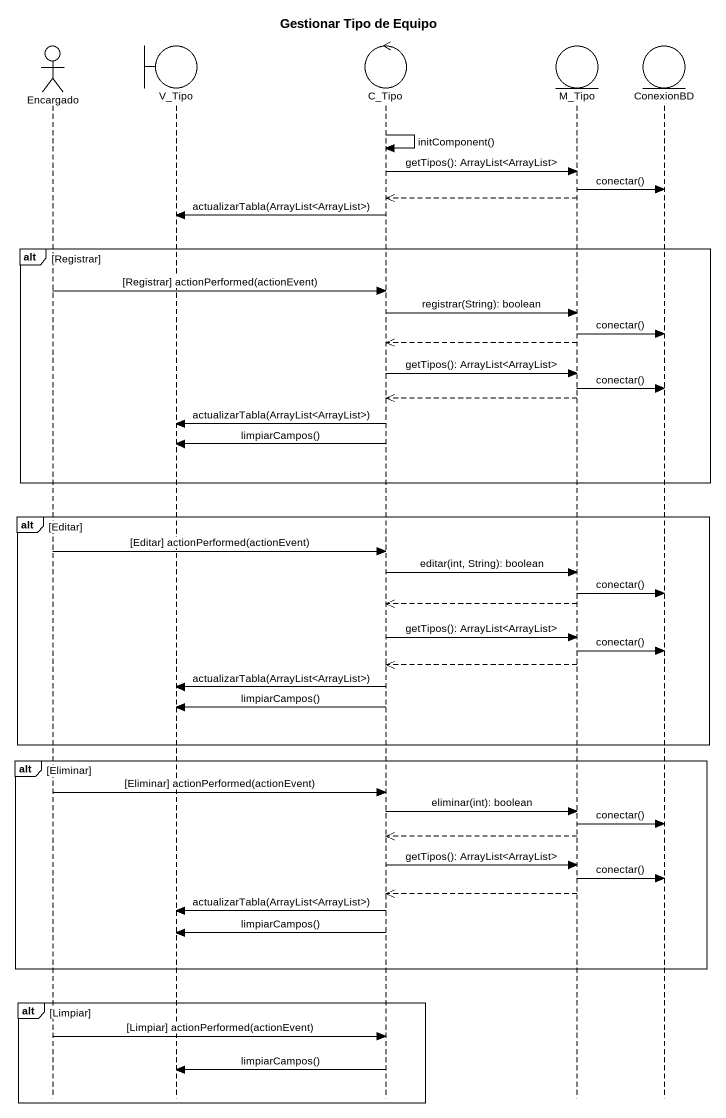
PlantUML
@startuml
title Gestionar Tipo de Equipo
hide footbox
actor Encargado
boundary V_Tipo
control C_Tipo
entity M_Tipo
entity ConexionBD

C_Tipo -> C_Tipo : initComponent()
C_Tipo -> M_Tipo : getTipos(): ArrayList<ArrayList>
M_Tipo -> ConexionBD : conectar()
M_Tipo -->> C_Tipo
C_Tipo -> V_Tipo : actualizarTabla(ArrayList<ArrayList>)
alt Registrar
  Encargado -> C_Tipo : [Registrar] actionPerformed(actionEvent)
  C_Tipo -> M_Tipo : registrar(String): boolean
  M_Tipo -> ConexionBD : conectar()
  M_Tipo -->> C_Tipo
  C_Tipo -> M_Tipo : getTipos(): ArrayList<ArrayList>
  M_Tipo -> ConexionBD : conectar()
  M_Tipo -->> C_Tipo
  C_Tipo -> V_Tipo : actualizarTabla(ArrayList<ArrayList>)
  C_Tipo -> V_Tipo : limpiarCampos()
end
alt Editar
  Encargado -> C_Tipo : [Editar] actionPerformed(actionEvent)
  C_Tipo -> M_Tipo : editar(int, String): boolean
  M_Tipo -> ConexionBD : conectar()
  M_Tipo -->> C_Tipo
  C_Tipo -> M_Tipo : getTipos(): ArrayList<ArrayList>
  M_Tipo -> ConexionBD : conectar()
  M_Tipo -->> C_Tipo
  C_Tipo -> V_Tipo : actualizarTabla(ArrayList<ArrayList>)
  C_Tipo -> V_Tipo : limpiarCampos()
end
alt Eliminar
  Encargado -> C_Tipo : [Eliminar] actionPerformed(actionEvent)
  C_Tipo -> M_Tipo : eliminar(int): boolean
  M_Tipo -> ConexionBD : conectar()
  M_Tipo -->> C_Tipo
  C_Tipo -> M_Tipo : getTipos(): ArrayList<ArrayList>
  M_Tipo -> ConexionBD : conectar()
  M_Tipo -->> C_Tipo
  C_Tipo -> V_Tipo : actualizarTabla(ArrayList<ArrayList>)
  C_Tipo -> V_Tipo : limpiarCampos()
end
alt Limpiar
  Encargado -> C_Tipo : [Limpiar] actionPerformed(actionEvent)
  C_Tipo -> V_Tipo : limpiarCampos()
end
@enduml
